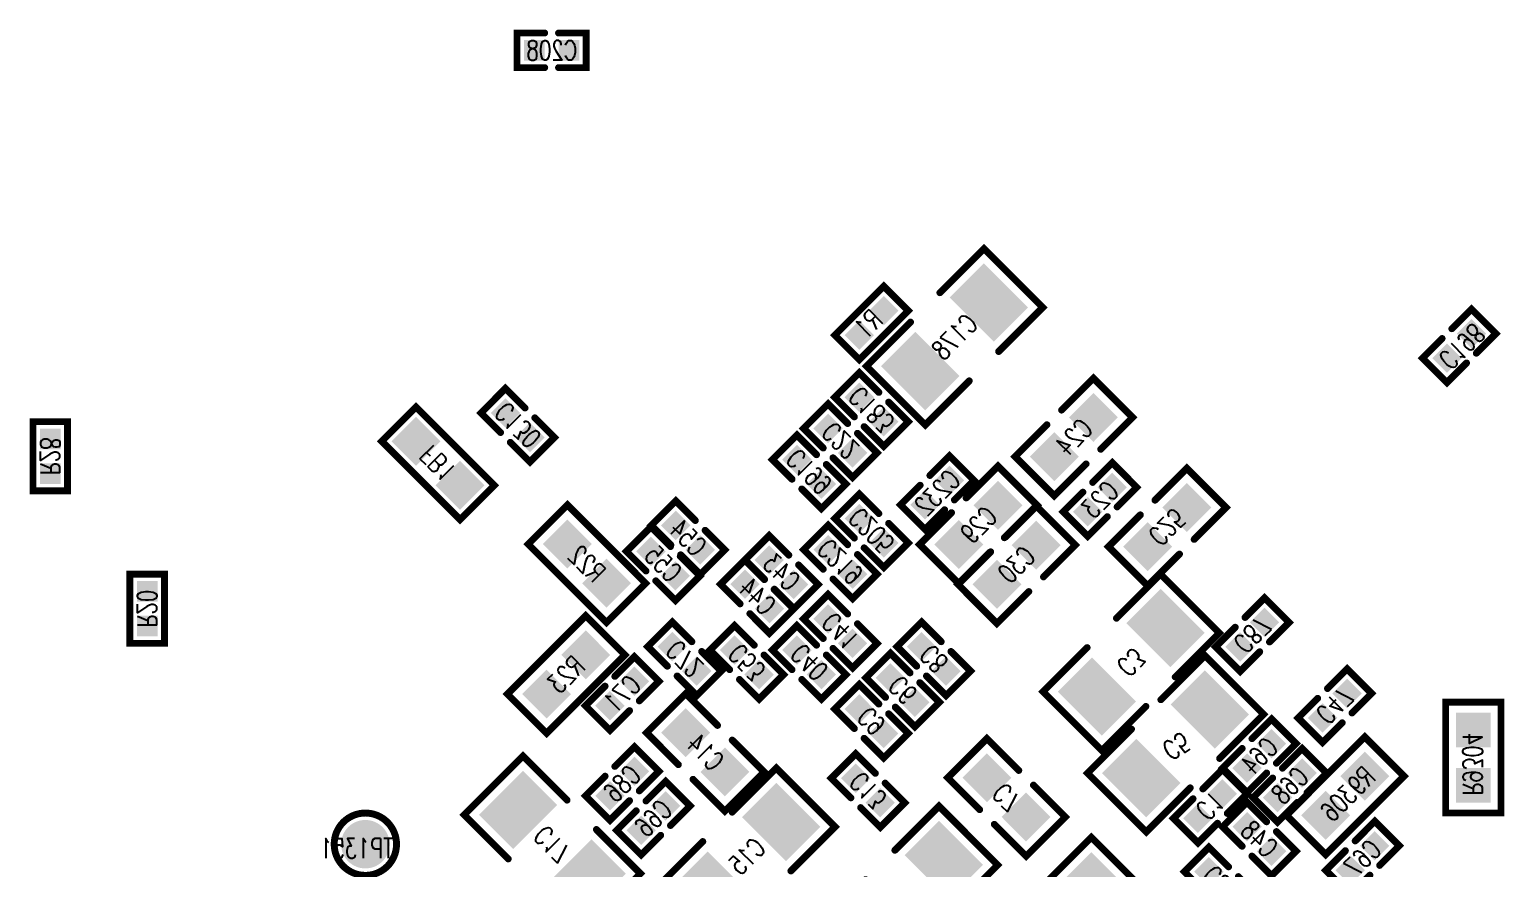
# Model space of a CAD drawing. Extents: x -52.6 to 3.6, y -24.2 to 61.8.
# Drawn here: x -31.1 to -9.8, y 9.75 to 21.86 of the extents above; entities that cross this region are included whole.
import ezdxf
from ezdxf.enums import TextEntityAlignment as Align

# ---------------------------------------------------------------- set-up
doc = ezdxf.new("R2010")
doc.units = 0
for name, color, linetype in [('DRIL_NPLTE_THRU_01', 3, 'CONTINUOUS'), ('DRIL_NPLTE_THRU_02', 176, 'CONTINUOUS'), ('DRIL_NPLTE_THRU_03', 222, 'CONTINUOUS'), ('DRIL_NPLTE_THRU_04', 34, 'CONTINUOUS'), ('DRIL_NPLTE_THRU_05', 171, 'CONTINUOUS'), ('DRIL_NPLTE_THRU_06', 186, 'CONTINUOUS'), ('DRIL_NPLTE_THRU_07', 6, 'CONTINUOUS'), ('DRIL_NPLTE_THRU_08', 2, 'CONTINUOUS'), ('DRIL_PLTE_THRU_01', 3, 'CONTINUOUS'), ('DRIL_PLTE_THRU_02', 176, 'CONTINUOUS'), ('DRIL_PLTE_THRU_03', 222, 'CONTINUOUS'), ('DRIL_PLTE_THRU_04', 34, 'CONTINUOUS'), ('DRIL_PLTE_THRU_05', 171, 'CONTINUOUS'), ('DRIL_PLTE_THRU_06', 186, 'CONTINUOUS'), ('DRIL_PLTE_THRU_07', 6, 'CONTINUOUS'), ('DRIL_PLTE_THRU_08', 2, 'CONTINUOUS'), ('PADS_BOT', 56, 'CONTINUOUS'), ('PADS_INNER', 96, 'CONTINUOUS'), ('PADS_TOP', 96, 'CONTINUOUS'), ('PART_BOT_2DLINE_126', 254, 'CONTINUOUS'), ('PART_NAME_129', 3, 'CONTINUOUS')]:
    doc.layers.add(name, color=color, linetype=linetype)
doc.styles.add('W0$04', font='simplex', dxfattribs={"width": 0.75})

# ---------------------------------------------------------------- blocks, each defined once
blk = doc.blocks.new('SMOOTH_0$1')
at = {"const_width": 0.05}
blk.add_lwpolyline([(-0.025, 0, 1), (0.025, 0, 1)], format="xyb", close=True, dxfattribs=at)
blk = doc.blocks.new('PART_BODY_BOT_164')
at = {"layer": 'PART_BOT_2DLINE_126', "const_width": 0.1}
for points in [[(-0.1, 0.25), (-0.5, 0.25), (-0.5, -0.25), (-0.1, -0.25)], [(0.1, 0.25), (0.5, 0.25), (0.5, -0.25), (0.1, -0.25)]]:
    blk.add_lwpolyline(points, dxfattribs=at)
at = {"layer": 'PART_BOT_2DLINE_126'}
for p in [(-0.5, 0.25), (-0.1, 0.25), (0.1, 0.25), (0.5, 0.25), (-0.5, -0.25), (-0.1, -0.25), (0.1, -0.25), (0.5, -0.25)]:
    blk.add_blockref('SMOOTH_0$1', p, dxfattribs=at)
blk = doc.blocks.new('DRIL_HOLE_0')
blk.add_lwpolyline([(0, 0, 1), (0, 0, 1)], format="xyb", close=True)
blk = doc.blocks.new('PAD_0')
blk.add_lwpolyline([(0, 0, 1), (0, 0, 1)], format="xyb", close=True)
blk = doc.blocks.new('PAD_1')
at = {"const_width": 0.3}
blk.add_lwpolyline([(-0.15, 0), (0.15, 0)], dxfattribs=at)
blk = doc.blocks.new('STK_BOT_408')
at = {"layer": 'DRIL_NPLTE_THRU_01'}
blk.add_blockref('DRIL_HOLE_0', (0, 0), dxfattribs=at)
at = {"layer": 'DRIL_NPLTE_THRU_02'}
blk.add_blockref('DRIL_HOLE_0', (0, 0), dxfattribs=at)
at = {"layer": 'DRIL_NPLTE_THRU_03'}
blk.add_blockref('DRIL_HOLE_0', (0, 0), dxfattribs=at)
at = {"layer": 'DRIL_NPLTE_THRU_04'}
blk.add_blockref('DRIL_HOLE_0', (0, 0), dxfattribs=at)
at = {"layer": 'DRIL_NPLTE_THRU_05'}
blk.add_blockref('DRIL_HOLE_0', (0, 0), dxfattribs=at)
at = {"layer": 'DRIL_NPLTE_THRU_06'}
blk.add_blockref('DRIL_HOLE_0', (0, 0), dxfattribs=at)
at = {"layer": 'DRIL_NPLTE_THRU_07'}
blk.add_blockref('DRIL_HOLE_0', (0, 0), dxfattribs=at)
at = {"layer": 'DRIL_NPLTE_THRU_08'}
blk.add_blockref('DRIL_HOLE_0', (0, 0), dxfattribs=at)
at = {"layer": 'PADS_BOT'}
blk.add_blockref('PAD_1', (0, 0), dxfattribs=at)
at = {"layer": 'PADS_INNER'}
blk.add_blockref('PAD_0', (0, 0), dxfattribs=at)
at = {"layer": 'PADS_TOP'}
blk.add_blockref('PAD_0', (0, 0), dxfattribs=at)
blk = doc.blocks.new('SYM_BOT_9')
for name, p in [('PART_BODY_BOT_164', (0, 0)), ('STK_BOT_408', (-0.25, 0)), ('STK_BOT_408', (0.25, 0))]:
    blk.add_blockref(name, p)
blk = doc.blocks.new('PART_BOT_26')
blk.add_blockref('SYM_BOT_9', (0, 0))
at = {"layer": 'PART_NAME_129', "style": 'W0$04', "width": 0.75}
blk.add_text('C81', height=0.28, dxfattribs=at).set_placement((0, 0), align=Align.MIDDLE_CENTER)
blk = doc.blocks.new('PART_BOT_75')
blk.add_blockref('SYM_BOT_9', (0, 0))
at = {"layer": 'PART_NAME_129', "style": 'W0$04', "width": 0.75}
blk.add_text('C72', height=0.28, dxfattribs=at).set_placement((0, 0), align=Align.MIDDLE_CENTER)
blk = doc.blocks.new('PART_BODY_BOT_163')
at = {"layer": 'PART_BOT_2DLINE_126', "const_width": 0.1}
for points in [[(-0.3, 0.6), (-1.2, 0.6), (-1.2, -0.6), (-0.3, -0.6)], [(0.3, -0.6), (1.2, -0.6), (1.2, 0.6), (0.3, 0.6)]]:
    blk.add_lwpolyline(points, dxfattribs=at)
at = {"layer": 'PART_BOT_2DLINE_126'}
for p in [(-1.2, 0.6), (-0.3, 0.6), (0.3, 0.6), (1.2, 0.6), (-1.2, -0.6), (-0.3, -0.6), (0.3, -0.6), (1.2, -0.6)]:
    blk.add_blockref('SMOOTH_0$1', p, dxfattribs=at)
blk = doc.blocks.new('PAD_3')
at = {"const_width": 0.7}
blk.add_lwpolyline([(-0.45, 0), (0.45, 0)], dxfattribs=at)
blk = doc.blocks.new('STK_BOT_406')
at = {"layer": 'DRIL_PLTE_THRU_01'}
blk.add_blockref('DRIL_HOLE_0', (0, 0), dxfattribs=at)
at = {"layer": 'DRIL_PLTE_THRU_02'}
blk.add_blockref('DRIL_HOLE_0', (0, 0), dxfattribs=at)
at = {"layer": 'DRIL_PLTE_THRU_03'}
blk.add_blockref('DRIL_HOLE_0', (0, 0), dxfattribs=at)
at = {"layer": 'DRIL_PLTE_THRU_04'}
blk.add_blockref('DRIL_HOLE_0', (0, 0), dxfattribs=at)
at = {"layer": 'DRIL_PLTE_THRU_05'}
blk.add_blockref('DRIL_HOLE_0', (0, 0), dxfattribs=at)
at = {"layer": 'DRIL_PLTE_THRU_06'}
blk.add_blockref('DRIL_HOLE_0', (0, 0), dxfattribs=at)
at = {"layer": 'DRIL_PLTE_THRU_07'}
blk.add_blockref('DRIL_HOLE_0', (0, 0), dxfattribs=at)
at = {"layer": 'DRIL_PLTE_THRU_08'}
blk.add_blockref('DRIL_HOLE_0', (0, 0), dxfattribs=at)
at = {"layer": 'PADS_BOT', "rotation": 90}
blk.add_blockref('PAD_3', (0, 0), dxfattribs=at)
at = {"layer": 'PADS_INNER'}
blk.add_blockref('PAD_0', (0, 0), dxfattribs=at)
at = {"layer": 'PADS_TOP'}
blk.add_blockref('PAD_0', (0, 0), dxfattribs=at)
blk = doc.blocks.new('SYM_BOT_12')
for name, p in [('PART_BODY_BOT_163', (0, 0)), ('STK_BOT_406', (-0.7, 0)), ('STK_BOT_406', (0.7, 0))]:
    blk.add_blockref(name, p)
blk = doc.blocks.new('PART_BOT_79')
blk.add_blockref('SYM_BOT_12', (0, 0))
at = {"layer": 'PART_NAME_129', "style": 'W0$04', "width": 0.75}
blk.add_text('C10', height=0.28, dxfattribs=at).set_placement((0, 0), align=Align.MIDDLE_CENTER)
blk = doc.blocks.new('PART_BODY_BOT_181')
at = {"layer": 'PART_BOT_2DLINE_126', "const_width": 0.1}
blk.add_lwpolyline([(-0.8, -0.35), (-0.8, 0.35), (0.8, 0.35), (0.8, -0.35)], close=True, dxfattribs=at)
at = {"layer": 'PART_BOT_2DLINE_126'}
for p in [(-0.8, 0.35), (0.8, 0.35), (-0.8, -0.35), (0.8, -0.35)]:
    blk.add_blockref('SMOOTH_0$1', p, dxfattribs=at)
blk = doc.blocks.new('PAD_2')
at = {"const_width": 0.5}
blk.add_lwpolyline([(-0.25, 0), (0.25, 0)], dxfattribs=at)
blk = doc.blocks.new('STK_BOT_435')
at = {"layer": 'DRIL_PLTE_THRU_01'}
blk.add_blockref('DRIL_HOLE_0', (0, 0), dxfattribs=at)
at = {"layer": 'DRIL_PLTE_THRU_02'}
blk.add_blockref('DRIL_HOLE_0', (0, 0), dxfattribs=at)
at = {"layer": 'DRIL_PLTE_THRU_03'}
blk.add_blockref('DRIL_HOLE_0', (0, 0), dxfattribs=at)
at = {"layer": 'DRIL_PLTE_THRU_04'}
blk.add_blockref('DRIL_HOLE_0', (0, 0), dxfattribs=at)
at = {"layer": 'DRIL_PLTE_THRU_05'}
blk.add_blockref('DRIL_HOLE_0', (0, 0), dxfattribs=at)
at = {"layer": 'DRIL_PLTE_THRU_06'}
blk.add_blockref('DRIL_HOLE_0', (0, 0), dxfattribs=at)
at = {"layer": 'DRIL_PLTE_THRU_07'}
blk.add_blockref('DRIL_HOLE_0', (0, 0), dxfattribs=at)
at = {"layer": 'DRIL_PLTE_THRU_08'}
blk.add_blockref('DRIL_HOLE_0', (0, 0), dxfattribs=at)
at = {"layer": 'PADS_BOT'}
blk.add_blockref('PAD_2', (0, 0), dxfattribs=at)
at = {"layer": 'PADS_INNER'}
blk.add_blockref('PAD_0', (0, 0), dxfattribs=at)
at = {"layer": 'PADS_TOP'}
blk.add_blockref('PAD_0', (0, 0), dxfattribs=at)
blk = doc.blocks.new('SYM_BOT_14')
for name, p in [('STK_BOT_435', (-0.45, 0)), ('PART_BODY_BOT_181', (0, 0)), ('STK_BOT_435', (0.45, 0))]:
    blk.add_blockref(name, p)
blk = doc.blocks.new('PART_BOT_90')
blk.add_blockref('SYM_BOT_14', (0, 0))
at = {"layer": 'PART_NAME_129', "style": 'W0$04', "width": 0.75}
blk.add_text('FB1', height=0.28, dxfattribs=at).set_placement((0, 0), align=Align.MIDDLE_CENTER)
blk = doc.blocks.new('PART_BOT_94')
blk.add_blockref('SYM_BOT_9', (0, 0))
at = {"layer": 'PART_NAME_129', "style": 'W0$04', "width": 0.75}
blk.add_text('C44', height=0.28, dxfattribs=at).set_placement((0, 0), align=Align.MIDDLE_CENTER)
blk = doc.blocks.new('PART_BOT_95')
blk.add_blockref('SYM_BOT_12', (0, 0))
at = {"layer": 'PART_NAME_129', "style": 'W0$04', "width": 0.75}
blk.add_text('C15', height=0.28, dxfattribs=at).set_placement((0, 0), align=Align.MIDDLE_CENTER)
blk = doc.blocks.new('PART_BOT_99')
blk.add_blockref('SYM_BOT_9', (0, 0))
at = {"layer": 'PART_NAME_129', "style": 'W0$04', "width": 0.75}
blk.add_text('C54', height=0.28, dxfattribs=at).set_placement((0, 0), align=Align.MIDDLE_CENTER)
blk = doc.blocks.new('PART_BOT_100')
blk.add_blockref('SYM_BOT_9', (0, 0))
at = {"layer": 'PART_NAME_129', "style": 'W0$04', "width": 0.75}
blk.add_text('C55', height=0.28, dxfattribs=at).set_placement((0, 0), align=Align.MIDDLE_CENTER)
blk = doc.blocks.new('PART_BOT_101')
blk.add_blockref('SYM_BOT_12', (0, 0))
at = {"layer": 'PART_NAME_129', "style": 'W0$04', "width": 0.75}
blk.add_text('C19', height=0.28, dxfattribs=at).set_placement((0, 0), align=Align.MIDDLE_CENTER)
blk = doc.blocks.new('PART_BOT_103')
blk.add_blockref('SYM_BOT_9', (0, 0))
at = {"layer": 'PART_NAME_129', "style": 'W0$04', "width": 0.75}
blk.add_text('C8', height=0.28, dxfattribs=at).set_placement((0, 0), align=Align.MIDDLE_CENTER)
blk = doc.blocks.new('PART_BODY_BOT_175')
at = {"layer": 'PART_BOT_2DLINE_126', "const_width": 0.1}
for points in [[(-0.15, 0.4), (-0.8, 0.4), (-0.8, -0.4), (-0.15, -0.4)], [(0.15, -0.4), (0.8, -0.4), (0.8, 0.4), (0.15, 0.4)]]:
    blk.add_lwpolyline(points, dxfattribs=at)
at = {"layer": 'PART_BOT_2DLINE_126'}
for p in [(-0.8, 0.4), (-0.15, 0.4), (0.15, 0.4), (0.8, 0.4), (-0.8, -0.4), (-0.15, -0.4), (0.15, -0.4), (0.8, -0.4)]:
    blk.add_blockref('SMOOTH_0$1', p, dxfattribs=at)
blk = doc.blocks.new('SYM_BOT_7')
for name, p in [('PART_BODY_BOT_175', (0, 0)), ('STK_BOT_435', (-0.4, 0)), ('STK_BOT_435', (0.4, 0))]:
    blk.add_blockref(name, p)
blk = doc.blocks.new('PART_BOT_111')
blk.add_blockref('SYM_BOT_7', (0, 0))
at = {"layer": 'PART_NAME_129', "style": 'W0$04', "width": 0.75}
blk.add_text('C14', height=0.28, dxfattribs=at).set_placement((0, 0), align=Align.MIDDLE_CENTER)
blk = doc.blocks.new('PART_BOT_158')
blk.add_blockref('SYM_BOT_9', (0, 0))
at = {"layer": 'PART_NAME_129', "style": 'W0$04', "width": 0.75}
blk.add_text('C48', height=0.28, dxfattribs=at).set_placement((0, 0), align=Align.MIDDLE_CENTER)
blk = doc.blocks.new('PART_BODY_BOT_176')
at = {"layer": 'PART_BOT_2DLINE_126', "const_width": 0.1}
blk.add_lwpolyline([(-0.8, 0.4), (0.8, 0.4), (0.8, -0.4), (-0.8, -0.4)], close=True, dxfattribs=at)
at = {"layer": 'PART_BOT_2DLINE_126'}
for p in [(-0.8, 0.4), (0.8, 0.4), (-0.8, -0.4), (0.8, -0.4)]:
    blk.add_blockref('SMOOTH_0$1', p, dxfattribs=at)
blk = doc.blocks.new('SYM_BOT_27')
for name, p in [('PART_BODY_BOT_176', (0, 0)), ('STK_BOT_435', (-0.4, 0)), ('STK_BOT_435', (0.4, 0))]:
    blk.add_blockref(name, p)
blk = doc.blocks.new('PART_BOT_171')
blk.add_blockref('SYM_BOT_27', (0, 0))
at = {"layer": 'PART_NAME_129', "style": 'W0$04', "width": 0.75}
blk.add_text('R22', height=0.28, dxfattribs=at).set_placement((0, 0), align=Align.MIDDLE_CENTER)
blk = doc.blocks.new('PART_BOT_176')
blk.add_blockref('SYM_BOT_9', (0, 0))
at = {"layer": 'PART_NAME_129', "style": 'W0$04', "width": 0.75}
blk.add_text('C47', height=0.28, dxfattribs=at).set_placement((0, 0), align=Align.MIDDLE_CENTER)
blk = doc.blocks.new('PART_BOT_177')
blk.add_blockref('SYM_BOT_12', (0, 0))
at = {"layer": 'PART_NAME_129', "style": 'W0$04', "width": 0.75}
blk.add_text('C3', height=0.28, dxfattribs=at).set_placement((0, 0), align=Align.MIDDLE_CENTER)
blk = doc.blocks.new('PART_BOT_195')
blk.add_blockref('SYM_BOT_9', (0, 0))
at = {"layer": 'PART_NAME_129', "style": 'W0$04', "width": 0.75}
blk.add_text('C53', height=0.28, dxfattribs=at).set_placement((0, 0), align=Align.MIDDLE_CENTER)
blk = doc.blocks.new('PART_BOT_209')
blk.add_blockref('SYM_BOT_9', (0, 0))
at = {"layer": 'PART_NAME_129', "style": 'W0$04', "width": 0.75}
blk.add_text('C67', height=0.28, dxfattribs=at).set_placement((0, 0), align=Align.MIDDLE_CENTER)
blk = doc.blocks.new('PART_BOT_211')
blk.add_blockref('SYM_BOT_9', (0, 0))
at = {"layer": 'PART_NAME_129', "style": 'W0$04', "width": 0.75}
blk.add_text('C68', height=0.28, dxfattribs=at).set_placement((0, 0), align=Align.MIDDLE_CENTER)
blk = doc.blocks.new('PART_BOT_214')
blk.add_blockref('SYM_BOT_9', (0, 0))
at = {"layer": 'PART_NAME_129', "style": 'W0$04', "width": 0.75}
blk.add_text('C6', height=0.28, dxfattribs=at).set_placement((0, 0), align=Align.MIDDLE_CENTER)
blk = doc.blocks.new('PART_BOT_221')
blk.add_blockref('SYM_BOT_7', (0, 0))
at = {"layer": 'PART_NAME_129', "style": 'W0$04', "width": 0.75}
blk.add_text('C7', height=0.28, dxfattribs=at).set_placement((0, 0), align=Align.MIDDLE_CENTER)
blk = doc.blocks.new('PART_BOT_223')
blk.add_blockref('SYM_BOT_7', (0, 0))
at = {"layer": 'PART_NAME_129', "style": 'W0$04', "width": 0.75}
blk.add_text('C30', height=0.28, dxfattribs=at).set_placement((0, 0), align=Align.MIDDLE_CENTER)
blk = doc.blocks.new('PART_BOT_224')
blk.add_blockref('SYM_BOT_7', (0, 0))
at = {"layer": 'PART_NAME_129', "style": 'W0$04', "width": 0.75}
blk.add_text('C29', height=0.28, dxfattribs=at).set_placement((0, 0), align=Align.MIDDLE_CENTER)
blk = doc.blocks.new('PART_BOT_225')
blk.add_blockref('SYM_BOT_9', (0, 0))
at = {"layer": 'PART_NAME_129', "style": 'W0$04', "width": 0.75}
blk.add_text('C22', height=0.28, rotation=180, dxfattribs=at).set_placement((0, 0), align=Align.MIDDLE_CENTER)
blk = doc.blocks.new('PART_BOT_227')
blk.add_blockref('SYM_BOT_9', (0, 0))
at = {"layer": 'PART_NAME_129', "style": 'W0$04', "width": 0.75}
blk.add_text('C183', height=0.28, rotation=180, dxfattribs=at).set_placement((0, 0), align=Align.MIDDLE_CENTER)
blk = doc.blocks.new('PART_BOT_229')
blk.add_blockref('SYM_BOT_9', (0, 0))
at = {"layer": 'PART_NAME_129', "style": 'W0$04', "width": 0.75}
blk.add_text('C199', height=0.28, rotation=180, dxfattribs=at).set_placement((0, 0), align=Align.MIDDLE_CENTER)
blk = doc.blocks.new('PART_BOT_230')
blk.add_blockref('SYM_BOT_7', (0, 0))
at = {"layer": 'PART_NAME_129', "style": 'W0$04', "width": 0.75}
blk.add_text('C25', height=0.28, dxfattribs=at).set_placement((0, 0), align=Align.MIDDLE_CENTER)
blk = doc.blocks.new('PART_BOT_232')
blk.add_blockref('SYM_BOT_7', (0, 0))
at = {"layer": 'PART_NAME_129', "style": 'W0$04', "width": 0.75}
blk.add_text('C24', height=0.28, rotation=180, dxfattribs=at).set_placement((0, 0), align=Align.MIDDLE_CENTER)
blk = doc.blocks.new('PART_BOT_234')
blk.add_blockref('SYM_BOT_9', (0, 0))
at = {"layer": 'PART_NAME_129', "style": 'W0$04', "width": 0.75}
blk.add_text('C232', height=0.28, dxfattribs=at).set_placement((0, 0), align=Align.MIDDLE_CENTER)
blk = doc.blocks.new('PART_BOT_241')
blk.add_blockref('SYM_BOT_9', (0, 0))
at = {"layer": 'PART_NAME_129', "style": 'W0$04', "width": 0.75}
blk.add_text('C205', height=0.28, dxfattribs=at).set_placement((0, 0), align=Align.MIDDLE_CENTER)
blk = doc.blocks.new('PART_BOT_253')
blk.add_blockref('SYM_BOT_9', (0, 0))
at = {"layer": 'PART_NAME_129', "style": 'W0$04', "width": 0.75}
blk.add_text('C219', height=0.28, dxfattribs=at).set_placement((0, 0), align=Align.MIDDLE_CENTER)
blk = doc.blocks.new('PART_BOT_256')
blk.add_blockref('SYM_BOT_9', (0, 0))
at = {"layer": 'PART_NAME_129', "style": 'W0$04', "width": 0.75}
blk.add_text('C13', height=0.28, dxfattribs=at).set_placement((0, 0), align=Align.MIDDLE_CENTER)
blk = doc.blocks.new('PART_BOT_257')
blk.add_blockref('SYM_BOT_12', (0, 0))
at = {"layer": 'PART_NAME_129', "style": 'W0$04', "width": 0.75}
blk.add_text('C178', height=0.28, rotation=180, dxfattribs=at).set_placement((0, 0), align=Align.MIDDLE_CENTER)
blk = doc.blocks.new('PART_BOT_259')
blk.add_blockref('SYM_BOT_9', (0, 0))
at = {"layer": 'PART_NAME_129', "style": 'W0$04', "width": 0.75}
blk.add_text('C198', height=0.28, rotation=180.4, dxfattribs=at).set_placement((-0.021, -0.035), align=Align.MIDDLE_CENTER)
blk = doc.blocks.new('PART_BOT_260')
blk.add_blockref('SYM_BOT_9', (0, 0))
at = {"layer": 'PART_NAME_129', "style": 'W0$04', "width": 0.75}
blk.add_text('C23', height=0.28, rotation=180, dxfattribs=at).set_placement((0, 0), align=Align.MIDDLE_CENTER)
blk = doc.blocks.new('PART_BOT_263')
blk.add_blockref('SYM_BOT_9', (0, 0))
at = {"layer": 'PART_NAME_129', "style": 'W0$04', "width": 0.75}
blk.add_text('C208', height=0.28, dxfattribs=at).set_placement((0, 0), align=Align.MIDDLE_CENTER)
blk = doc.blocks.new('PART_BOT_273')
blk.add_blockref('SYM_BOT_9', (0, 0))
at = {"layer": 'PART_NAME_129', "style": 'W0$04', "width": 0.75}
blk.add_text('C71', height=0.28, dxfattribs=at).set_placement((0, 0), align=Align.MIDDLE_CENTER)
blk = doc.blocks.new('PART_BOT_279')
blk.add_blockref('SYM_BOT_12', (0, 0))
at = {"layer": 'PART_NAME_129', "style": 'W0$04', "width": 0.75}
blk.add_text('C17', height=0.28, dxfattribs=at).set_placement((0, 0), align=Align.MIDDLE_CENTER)
blk = doc.blocks.new('PART_BOT_294')
blk.add_blockref('SYM_BOT_9', (0, 0))
at = {"layer": 'PART_NAME_129', "style": 'W0$04', "width": 0.75}
blk.add_text('C130', height=0.28, dxfattribs=at).set_placement((0, 0), align=Align.MIDDLE_CENTER)
blk = doc.blocks.new('PART_BOT_296')
blk.add_blockref('SYM_BOT_9', (0, 0))
at = {"layer": 'PART_NAME_129', "style": 'W0$04', "width": 0.75}
blk.add_text('C40', height=0.28, dxfattribs=at).set_placement((0, 0), align=Align.MIDDLE_CENTER)
blk = doc.blocks.new('PART_BOT_297')
blk.add_blockref('SYM_BOT_9', (0, 0))
at = {"layer": 'PART_NAME_129', "style": 'W0$04', "width": 0.75}
blk.add_text('C41', height=0.28, dxfattribs=at).set_placement((0, 0), align=Align.MIDDLE_CENTER)
blk = doc.blocks.new('PART_BOT_298')
blk.add_blockref('SYM_BOT_9', (0, 0))
at = {"layer": 'PART_NAME_129', "style": 'W0$04', "width": 0.75}
blk.add_text('C87', height=0.28, dxfattribs=at).set_placement((0, 0), align=Align.MIDDLE_CENTER)
blk = doc.blocks.new('PART_BOT_299')
blk.add_blockref('SYM_BOT_9', (0, 0))
at = {"layer": 'PART_NAME_129', "style": 'W0$04', "width": 0.75}
blk.add_text('C43', height=0.28, dxfattribs=at).set_placement((0, 0), align=Align.MIDDLE_CENTER)
blk = doc.blocks.new('PART_BOT_315')
blk.add_blockref('SYM_BOT_9', (0, 0))
at = {"layer": 'PART_NAME_129', "style": 'W0$04', "width": 0.75}
blk.add_text('C64', height=0.28, dxfattribs=at).set_placement((0, 0), align=Align.MIDDLE_CENTER)
blk = doc.blocks.new('PART_BOT_318')
blk.add_blockref('SYM_BOT_9', (0, 0))
at = {"layer": 'PART_NAME_129', "style": 'W0$04', "width": 0.75}
blk.add_text('C66', height=0.28, dxfattribs=at).set_placement((0, 0), align=Align.MIDDLE_CENTER)
blk = doc.blocks.new('PART_BOT_336')
blk.add_blockref('SYM_BOT_9', (0, 0))
at = {"layer": 'PART_NAME_129', "style": 'W0$04', "width": 0.75}
blk.add_text('C86', height=0.28, dxfattribs=at).set_placement((0, 0), align=Align.MIDDLE_CENTER)
blk = doc.blocks.new('PART_BOT_342')
blk.add_blockref('SYM_BOT_9', (0, 0))
at = {"layer": 'PART_NAME_129', "style": 'W0$04', "width": 0.75}
blk.add_text('C9', height=0.28, dxfattribs=at).set_placement((0, 0), align=Align.MIDDLE_CENTER)
blk = doc.blocks.new('PART_BODY_BOT_166')
at = {"layer": 'PART_BOT_2DLINE_126', "const_width": 0.1}
blk.add_lwpolyline([(-0.5, 0.25), (0.5, 0.25), (0.5, -0.25), (-0.5, -0.25)], close=True, dxfattribs=at)
at = {"layer": 'PART_BOT_2DLINE_126'}
for p in [(-0.5, 0.25), (0.5, 0.25), (-0.5, -0.25), (0.5, -0.25)]:
    blk.add_blockref('SMOOTH_0$1', p, dxfattribs=at)
blk = doc.blocks.new('SYM_BOT_5')
for name, p in [('PART_BODY_BOT_166', (0, 0)), ('STK_BOT_408', (-0.25, 0)), ('STK_BOT_408', (0.25, 0))]:
    blk.add_blockref(name, p)
blk = doc.blocks.new('PART_BOT_436')
blk.add_blockref('SYM_BOT_5', (0, 0))
at = {"layer": 'PART_NAME_129', "style": 'W0$04', "width": 0.75}
blk.add_text('R1', height=0.28, rotation=180, dxfattribs=at).set_placement((-0.040104, -0.023334), align=Align.MIDDLE_CENTER)
blk = doc.blocks.new('PART_BOT_551')
blk.add_blockref('SYM_BOT_5', (0, 0))
at = {"layer": 'PART_NAME_129', "style": 'W0$04', "width": 0.75}
blk.add_text('R20', height=0.28, dxfattribs=at).set_placement((0, 0), align=Align.MIDDLE_CENTER)
blk = doc.blocks.new('PART_BOT_554')
blk.add_blockref('SYM_BOT_5', (0, 0))
at = {"layer": 'PART_NAME_129', "style": 'W0$04', "width": 0.75}
blk.add_text('R28', height=0.28, dxfattribs=at).set_placement((0, 0), align=Align.MIDDLE_CENTER)
blk = doc.blocks.new('PART_BOT_620')
blk.add_blockref('SYM_BOT_27', (0, 0))
at = {"layer": 'PART_NAME_129', "style": 'W0$04', "width": 0.75}
blk.add_text('R23', height=0.28, dxfattribs=at).set_placement((0, 0), align=Align.MIDDLE_CENTER)
blk = doc.blocks.new('PART_BOT_660')
blk.add_blockref('SYM_BOT_12', (0, 0))
at = {"layer": 'PART_NAME_129', "style": 'W0$04', "width": 0.75}
blk.add_text('C5', height=0.28, rotation=12.3, dxfattribs=at).set_placement((-0.015, 0.035), align=Align.MIDDLE_CENTER)
blk = doc.blocks.new('PART_BOT_661')
blk.add_blockref('SYM_BOT_9', (0, 0))
at = {"layer": 'PART_NAME_129', "style": 'W0$04', "width": 0.75}
blk.add_text('C1', height=0.28, dxfattribs=at).set_placement((0, 0), align=Align.MIDDLE_CENTER)
blk = doc.blocks.new('PART_BOT_718')
blk.add_blockref('SYM_BOT_27', (0, 0))
at = {"layer": 'PART_NAME_129', "style": 'W0$04', "width": 0.75}
blk.add_text('R9304', height=0.28, dxfattribs=at).set_placement((-0.55, -0.15))
blk = doc.blocks.new('PART_BOT_720')
blk.add_blockref('SYM_BOT_27', (0, 0))
at = {"layer": 'PART_NAME_129', "style": 'W0$04', "width": 0.75}
blk.add_text('R9306', height=0.28, dxfattribs=at).set_placement((-0.5, -0.15))
blk = doc.blocks.new('PART_BODY_BOT_14')
at = {"layer": 'PART_BOT_2DLINE_126', "const_width": 0.10008}
blk.add_lwpolyline([(0.450088, 0, 1), (-0.450088, 0, 1)], format="xyb", close=True, dxfattribs=at)
blk = doc.blocks.new('PAD_4')
at = {"const_width": 0.35}
blk.add_lwpolyline([(0, -0.175, 1), (0, 0.175, 1)], format="xyb", close=True, dxfattribs=at)
blk = doc.blocks.new('STK_BOT_12')
at = {"layer": 'DRIL_PLTE_THRU_01'}
blk.add_blockref('DRIL_HOLE_0', (0, 0), dxfattribs=at)
at = {"layer": 'DRIL_PLTE_THRU_02'}
blk.add_blockref('DRIL_HOLE_0', (0, 0), dxfattribs=at)
at = {"layer": 'DRIL_PLTE_THRU_03'}
blk.add_blockref('DRIL_HOLE_0', (0, 0), dxfattribs=at)
at = {"layer": 'DRIL_PLTE_THRU_04'}
blk.add_blockref('DRIL_HOLE_0', (0, 0), dxfattribs=at)
at = {"layer": 'DRIL_PLTE_THRU_05'}
blk.add_blockref('DRIL_HOLE_0', (0, 0), dxfattribs=at)
at = {"layer": 'DRIL_PLTE_THRU_06'}
blk.add_blockref('DRIL_HOLE_0', (0, 0), dxfattribs=at)
at = {"layer": 'DRIL_PLTE_THRU_07'}
blk.add_blockref('DRIL_HOLE_0', (0, 0), dxfattribs=at)
at = {"layer": 'DRIL_PLTE_THRU_08'}
blk.add_blockref('DRIL_HOLE_0', (0, 0), dxfattribs=at)
at = {"layer": 'PADS_BOT'}
blk.add_blockref('PAD_4', (0, 0), dxfattribs=at)
at = {"layer": 'PADS_INNER'}
blk.add_blockref('PAD_0', (0, 0), dxfattribs=at)
at = {"layer": 'PADS_TOP'}
blk.add_blockref('PAD_0', (0, 0), dxfattribs=at)
blk = doc.blocks.new('SYM_BOT_16')
for name in ['PART_BODY_BOT_14', 'STK_BOT_12']:
    blk.add_blockref(name, (0, 0))
blk = doc.blocks.new('PART_BOT_748')
blk.add_blockref('SYM_BOT_16', (0, 0))
at = {"layer": 'PART_NAME_129', "style": 'W0$04', "width": 0.75}
blk.add_text('TP1351', height=0.28, dxfattribs=at).set_placement((-0.4, -0.2))

msp = doc.modelspace()

# ---------------------------------------------------------------- block references
at = {"xscale": -1}
for name, p in [('PART_BOT_263', (-23.56, 21.562)), ('PART_BOT_748', (-26.25, 10.1))]:
    msp.add_blockref(name, p, dxfattribs=at)
for name, p, rotation in [('PART_BOT_257', (-17.741, 17.426), -135), ('PART_BOT_436', (-18.941, 17.626), -135), ('PART_BOT_259', (-10.454, 17.295), -315), ('PART_BOT_227', (-18.941, 16.376), -45), ('PART_BOT_232', (-16.019, 15.979), -135), ('PART_BOT_294', (-24.05, 16.15), -225), ('PART_BOT_90', (-25.2, 15.6), -225), ('PART_BOT_225', (-19.391, 15.926), -45), ('PART_BOT_554', (-30.8, 15.7), -90), ('PART_BOT_229', (-19.841, 15.476), -45), ('PART_BOT_234', (-17.991, 15.176), -315), ('PART_BOT_224', (-17.397, 14.71), -315), ('PART_BOT_260', (-15.641, 15.076), -135), ('PART_BOT_230', (-14.67, 14.678), -135), ('PART_BOT_99', (-21.591, 14.526), -45), ('PART_BOT_241', (-18.941, 14.626), -225), ('PART_BOT_171', (-23.05, 14.15), -45), ('PART_BOT_223', (-16.846, 14.136), -315), ('PART_BOT_100', (-21.95, 14.15), -45), ('PART_BOT_253', (-19.391, 14.176), -225), ('PART_BOT_299', (-20.241, 14.026), -45), ('PART_BOT_94', (-20.591, 13.676), -45), ('PART_BOT_177', (-15.191, 12.726), -135), ('PART_BOT_551', (-29.4, 13.5), -90), ('PART_BOT_297', (-19.391, 13.176), -225), ('PART_BOT_298', (-13.441, 13.126), -135), ('PART_BOT_620', (-23.35, 12.55), -315), ('PART_BOT_75', (-21.641, 12.776), -225), ('PART_BOT_195', (-20.741, 12.726), -225), ('PART_BOT_296', (-19.841, 12.726), -225), ('PART_BOT_103', (-18.041, 12.776), -225), ('PART_BOT_660', (-14.55, 11.55), -135), ('PART_BOT_273', (-22.541, 12.276), -315), ('PART_BOT_214', (-18.491, 12.326), -225), ('PART_BOT_176', (-12.25, 12.1), -135), ('PART_BOT_111', (-21.341, 11.426), -45), ('PART_BOT_342', (-18.941, 11.876), -225), ('PART_BOT_718', (-10.25, 11.35), -90), ('PART_BOT_315', (-13.341, 11.376), -315), ('PART_BOT_221', (-16.991, 10.776), -225), ('PART_BOT_720', (-12.1, 10.8), -315), ('PART_BOT_279', (-23.55, 10.1), -225), ('PART_BOT_336', (-22.541, 10.976), -315), ('PART_BOT_211', (-12.9, 10.95), -315), ('PART_BOT_95', (-20.741, 9.926), -315), ('PART_BOT_256', (-18.991, 10.876), -225), ('PART_BOT_318', (-22.091, 10.476), -315), ('PART_BOT_661', (-14.05, 10.65), -135), ('PART_BOT_79', (-18.391, 9.376), -315), ('PART_BOT_158', (-13.341, 10.176), -45), ('PART_BOT_209', (-11.85, 9.9), -315), ('PART_BOT_101', (-16.191, 8.926), -315), ('PART_BOT_26', (-13.891, 9.526), -225)]:
    msp.add_blockref(name, p, dxfattribs=dict(at, rotation=rotation))

doc.saveas('drawing.dxf')
